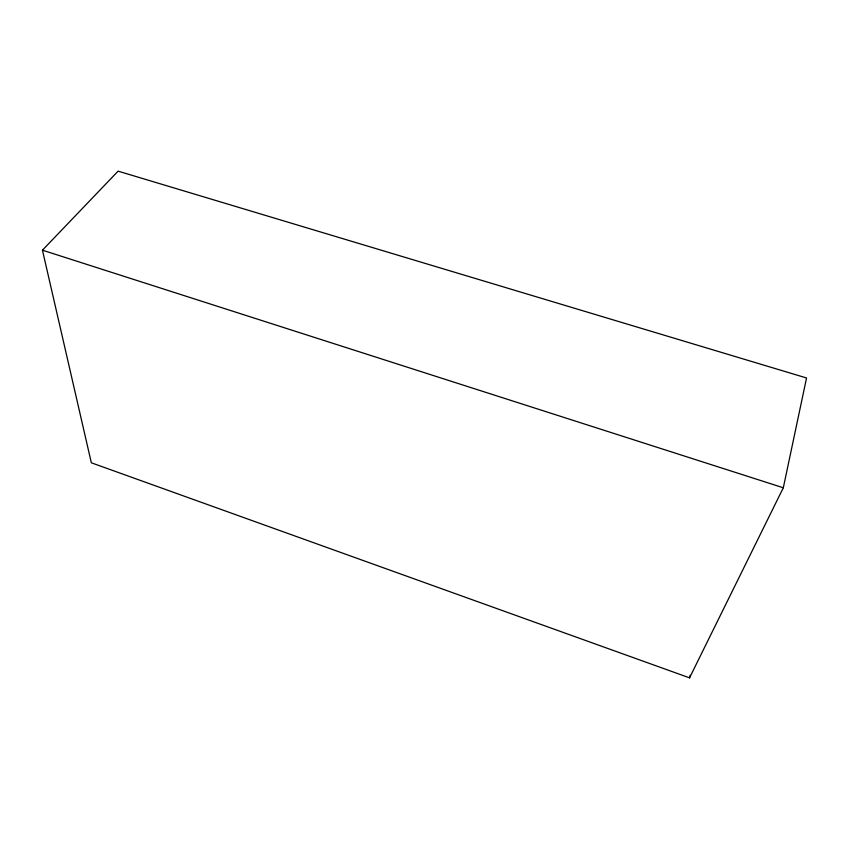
<?xml version="1.0" encoding="UTF-8"?>
<svg xmlns="http://www.w3.org/2000/svg" width="849" height="849" viewBox="0 0 849 849"><rect width="100%" height="100%" fill="white"/><g stroke="black" fill="none" stroke-linecap="round" stroke-linejoin="round"><path stroke-width="1.27" d="M783.309 487.772L806.55 377.975L118.107 171.148L42.45 250.179L91.342 462.79L689.537 677.852L783.309 487.772L42.45 250.179M689.537 677.852L690.173 675.295"/></g></svg>
